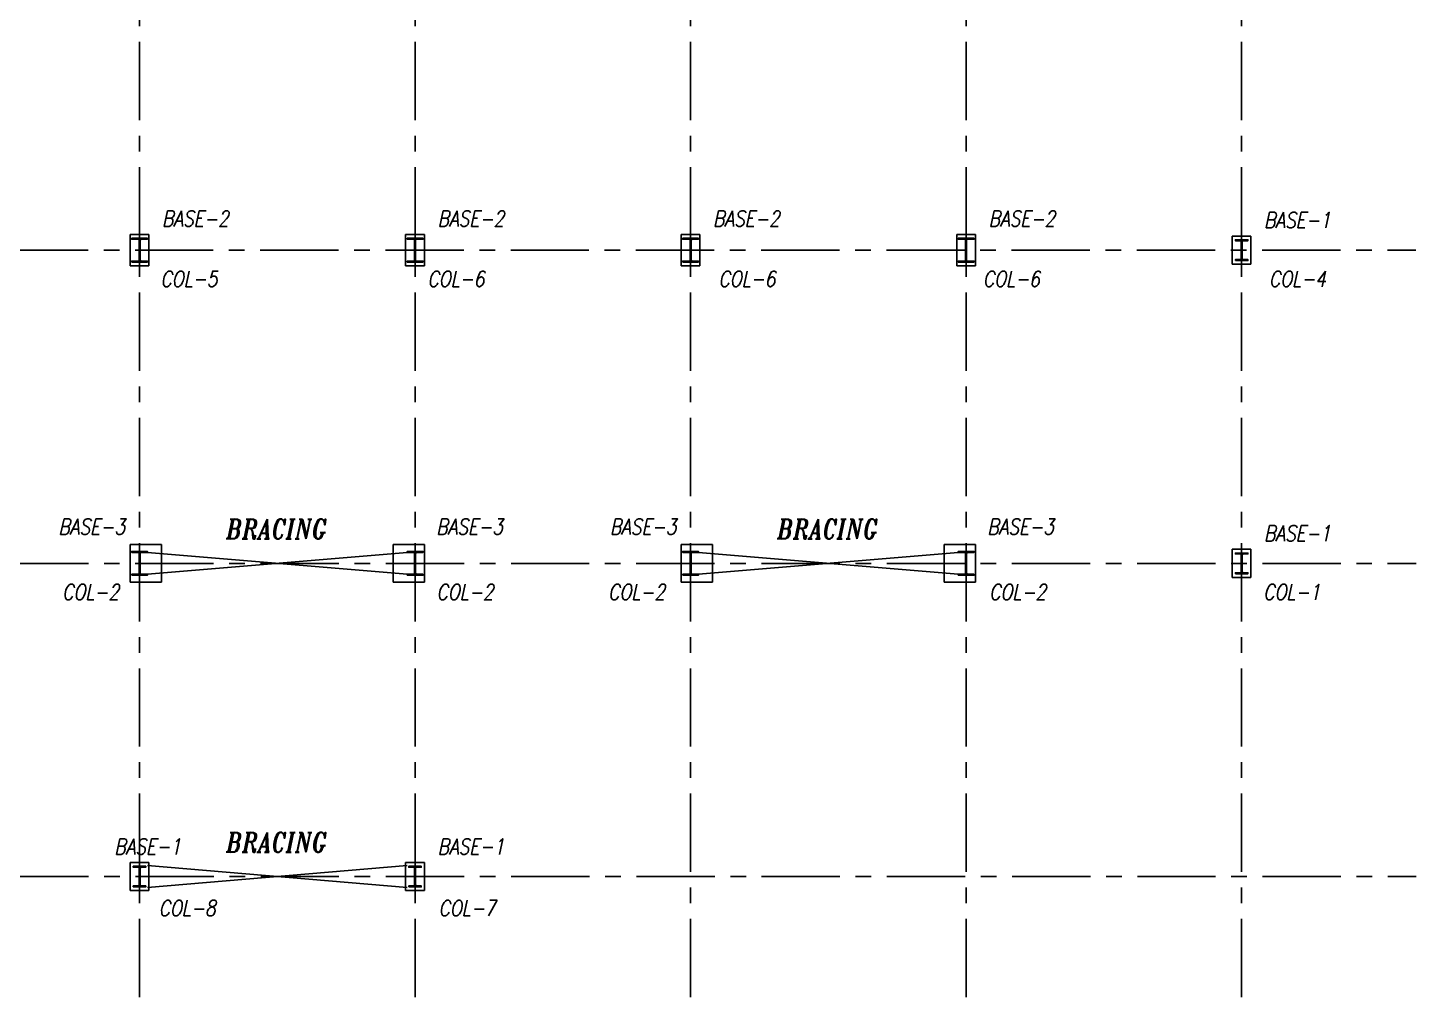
# Model space of a CAD drawing. Header units: inches. Extents: x 460503 to 460688, y 47570 to 48852.
# Drawn here: x 460522.48 to 460544.66, y 48675.66 to 48691.13 of the extents above; entities that cross this region are included whole.
import ezdxf
from ezdxf.enums import TextEntityAlignment as Align

# ---------------------------------------------------------------- set-up
doc = ezdxf.new("R2010")
doc.units = ezdxf.units.IN
doc.header["$MEASUREMENT"] = 0
doc.linetypes.add('CENTER', pattern=[2, 1.25, -0.25, 0.25, -0.25])
for name, color, linetype in [('3G', 3, 'Continuous'), ('4C', 4, 'Continuous'), ('AXE', 1, 'CENTER')]:
    doc.layers.add(name, color=color, linetype=linetype)
doc.styles.add('ITALICT', font='italict')

msp = doc.modelspace()

# ---------------------------------------------------------------- hatches: boundary and pattern name
for points in [[(460524.26141825, 48687.75720501), (460524.24994203, 48687.75720501, 0.4144144444), (460524.26141825, 48687.7457209)], [(460524.27641826, 48687.75720501), (460524.28789448, 48687.75720501, -0.4144144444), (460524.27641826, 48687.7457209)], [(460528.66141824, 48687.75720501), (460528.64994202, 48687.75720501, 0.4144144444), (460528.66141824, 48687.7457209)], [(460528.67641824, 48687.75720501), (460528.68789447, 48687.75720501, -0.4144144444), (460528.67641824, 48687.7457209)], [(460533.06141826, 48687.75720501), (460533.04994203, 48687.75720501, 0.4144144444), (460533.06141826, 48687.7457209)], [(460533.07641826, 48687.75720501), (460533.08789448, 48687.75720501, -0.4144144444), (460533.07641825, 48687.7457209)], [(460537.46141825, 48687.75720501), (460537.44994202, 48687.75720501, 0.4144144444), (460537.46141825, 48687.7457209)], [(460537.47641825, 48687.75720501), (460537.48789448, 48687.75720501, -0.4144144444), (460537.47641825, 48687.7457209)], [(460541.86141826, 48687.73220501), (460541.84994203, 48687.73220501, 0.4144144444), (460541.86141826, 48687.7207209)], [(460541.87641825, 48687.73220501), (460541.88789448, 48687.73220501, -0.4144144444), (460541.87641825, 48687.7207209)], [(460524.26141825, 48687.4071655), (460524.24994203, 48687.4071655, -0.4144144444), (460524.26141825, 48687.41864961)], [(460524.27641826, 48687.4071655), (460524.28789448, 48687.4071655, 0.4144144444), (460524.27641826, 48687.41864961)], [(460528.66141824, 48687.4071655), (460528.64994202, 48687.4071655, -0.4144144444), (460528.66141824, 48687.41864961)], [(460528.67641824, 48687.4071655), (460528.68789447, 48687.4071655, 0.4144144444), (460528.67641824, 48687.41864961)], [(460533.06141826, 48687.4071655), (460533.04994203, 48687.4071655, -0.4144144444), (460533.06141826, 48687.41864961)], [(460533.07641826, 48687.4071655), (460533.08789448, 48687.4071655, 0.4144144444), (460533.07641825, 48687.41864961)], [(460537.46141825, 48687.4071655), (460537.44994202, 48687.4071655, -0.4144144444), (460537.46141825, 48687.41864961)], [(460537.47641825, 48687.4071655), (460537.48789448, 48687.4071655, 0.4144144444), (460537.47641825, 48687.41864961)], [(460541.86141826, 48687.4321655), (460541.84994203, 48687.4321655, -0.4144144444), (460541.86141826, 48687.44364961)], [(460541.87641825, 48687.4321655), (460541.88789448, 48687.4321655, 0.4144144444), (460541.87641825, 48687.44364961)], [(460524.26141825, 48682.75720501), (460524.24994203, 48682.75720501, 0.4144144444), (460524.26141825, 48682.7457209)], [(460524.27641826, 48682.75720501), (460524.28789448, 48682.75720501, -0.4144144444), (460524.27641825, 48682.7457209)], [(460528.66141824, 48682.75720501), (460528.64994202, 48682.75720501, 0.4144144444), (460528.66141824, 48682.7457209)], [(460528.67641824, 48682.75720501), (460528.68789447, 48682.75720501, -0.4144144444), (460528.67641824, 48682.7457209)], [(460533.06141825, 48682.75720501), (460533.04994203, 48682.75720501, 0.4144144444), (460533.06141825, 48682.7457209)], [(460533.07641825, 48682.75720501), (460533.08789448, 48682.75720501, -0.4144144444), (460533.07641825, 48682.7457209)], [(460537.46141825, 48682.75720501), (460537.44994202, 48682.75720501, 0.4144144444), (460537.46141825, 48682.7457209)], [(460537.47641825, 48682.75720501), (460537.48789448, 48682.75720501, -0.4144144444), (460537.47641825, 48682.7457209)], [(460541.86141826, 48682.73220501), (460541.84994203, 48682.73220501, 0.4144144444), (460541.86141826, 48682.7207209)], [(460541.87641825, 48682.73220501), (460541.88789448, 48682.73220501, -0.4144144444), (460541.87641825, 48682.7207209)], [(460524.26141825, 48682.4071655), (460524.24994203, 48682.4071655, -0.4144144444), (460524.26141825, 48682.41864961)], [(460524.27641826, 48682.4071655), (460524.28789448, 48682.4071655, 0.4144144444), (460524.27641825, 48682.41864961)], [(460528.66141824, 48682.4071655), (460528.64994202, 48682.4071655, -0.4144144444), (460528.66141824, 48682.41864961)], [(460528.67641824, 48682.4071655), (460528.68789447, 48682.4071655, 0.4144144444), (460528.67641824, 48682.41864961)], [(460533.06141825, 48682.4071655), (460533.04994203, 48682.4071655, -0.4144144444), (460533.06141825, 48682.41864961)], [(460533.07641825, 48682.4071655), (460533.08789448, 48682.4071655, 0.4144144444), (460533.07641825, 48682.41864961)], [(460537.46141825, 48682.4071655), (460537.44994202, 48682.4071655, -0.4144144444), (460537.46141825, 48682.41864961)], [(460537.47641825, 48682.4071655), (460537.48789448, 48682.4071655, 0.4144144444), (460537.47641825, 48682.41864961)], [(460541.86141826, 48682.4321655), (460541.84994203, 48682.4321655, -0.4144144444), (460541.86141826, 48682.44364961)], [(460541.87641825, 48682.4321655), (460541.88789448, 48682.4321655, 0.4144144444), (460541.87641825, 48682.44364961)], [(460524.26141825, 48677.73220486), (460524.24994203, 48677.73220486, 0.4144144444), (460524.26141825, 48677.72072076)], [(460524.27641825, 48677.73220486), (460524.28789448, 48677.73220486, -0.4144144444), (460524.27641825, 48677.72072076)], [(460528.66141824, 48677.73220486), (460528.64994202, 48677.73220486, 0.4144144444), (460528.66141824, 48677.72072076)], [(460528.67641824, 48677.73220486), (460528.68789447, 48677.73220486, -0.4144144444), (460528.67641824, 48677.72072076)], [(460524.26141825, 48677.43216536), (460524.24994203, 48677.43216536, -0.4144144444), (460524.26141825, 48677.44364946)], [(460524.27641825, 48677.43216536), (460524.28789448, 48677.43216536, 0.4144144444), (460524.27641825, 48677.44364946)], [(460528.66141824, 48677.43216536), (460528.64994202, 48677.43216536, -0.4144144444), (460528.66141824, 48677.44364946)], [(460528.67641824, 48677.43216536), (460528.68789447, 48677.43216536, 0.4144144444), (460528.67641824, 48677.44364946)]]:
    msp.add_hatch(color=1).paths.add_polyline_path(points)

# ---------------------------------------------------------------- linework, layer by layer
at = {"layer": '3G'}
for p, q in [((460524.11891825, 48687.83220501), (460524.11891825, 48687.33220501)), ((460524.11891825, 48687.83220501), (460524.41891826, 48687.83220501)), ((460524.41891826, 48687.83220501), (460524.41891826, 48687.33220501)), ((460528.51891824, 48687.83220501), (460528.51891824, 48687.33220501)), ((460528.51891824, 48687.83220501), (460528.81891824, 48687.83220501)), ((460528.81891824, 48687.83220501), (460528.81891824, 48687.33220501)), ((460532.91891826, 48687.83220501), (460532.91891826, 48687.33220501)), ((460532.91891826, 48687.83220501), (460533.21891826, 48687.83220501)), ((460533.21891826, 48687.83220501), (460533.21891826, 48687.33220501)), ((460537.31891825, 48687.83220501), (460537.31891825, 48687.33220501)), ((460537.31891825, 48687.83220501), (460537.61891825, 48687.83220501)), ((460537.61891825, 48687.83220501), (460537.61891825, 48687.33220501)), ((460541.71891825, 48687.80720501), (460541.71891825, 48687.35720501)), ((460541.71891825, 48687.80720501), (460542.01891825, 48687.80720501)), ((460542.01891825, 48687.80720501), (460542.01891825, 48687.35720501)), ((460524.11891825, 48687.33220501), (460524.41891826, 48687.33220501)), ((460528.51891824, 48687.33220501), (460528.81891824, 48687.33220501)), ((460532.91891826, 48687.33220501), (460533.21891826, 48687.33220501)), ((460537.31891825, 48687.33220501), (460537.61891825, 48687.33220501)), ((460541.71891825, 48687.35720501), (460542.01891825, 48687.35720501)), ((460524.11891825, 48682.88220501), (460524.11891825, 48682.28220501)), ((460524.11891825, 48682.88220501), (460524.61891825, 48682.88220501)), ((460524.61891825, 48682.88220501), (460524.61891825, 48682.28220501)), ((460528.31891824, 48682.88220501), (460528.31891824, 48682.28220501)), ((460528.31891824, 48682.88220501), (460528.81891824, 48682.88220501)), ((460528.81891824, 48682.88220501), (460528.81891824, 48682.28220501)), ((460532.91891826, 48682.88220501), (460532.91891826, 48682.28220501)), ((460532.91891826, 48682.88220501), (460533.41891826, 48682.88220501)), ((460533.41891826, 48682.88220501), (460533.41891826, 48682.28220501)), ((460537.11891825, 48682.88220501), (460537.11891825, 48682.28220501)), ((460537.11891825, 48682.88220501), (460537.61891825, 48682.88220501)), ((460537.61891825, 48682.88220501), (460537.61891825, 48682.28220501)), ((460524.39391825, 48682.75720501), (460528.54391824, 48682.40720501)), ((460528.54391824, 48682.75720501), (460524.39391825, 48682.40720501)), ((460533.19391826, 48682.75720501), (460537.34391825, 48682.40720501)), ((460537.34391825, 48682.75720501), (460533.19391826, 48682.40720501)), ((460541.71891825, 48682.80720501), (460541.71891825, 48682.35720501)), ((460541.71891825, 48682.80720501), (460542.01891825, 48682.80720501)), ((460542.01891825, 48682.80720501), (460542.01891825, 48682.35720501)), ((460524.11891825, 48682.28220501), (460524.61891825, 48682.28220501)), ((460528.31891824, 48682.28220501), (460528.81891824, 48682.28220501)), ((460532.91891826, 48682.28220501), (460533.41891826, 48682.28220501)), ((460537.11891825, 48682.28220501), (460537.61891825, 48682.28220501)), ((460541.71891825, 48682.35720501), (460542.01891825, 48682.35720501)), ((460524.11891825, 48677.80720486), (460524.11891825, 48677.35720486)), ((460524.11891825, 48677.80720486), (460524.41891825, 48677.80720486)), ((460524.39391825, 48677.75720486), (460528.54391824, 48677.40720486)), ((460528.54391824, 48677.75720486), (460524.39391825, 48677.40720486)), ((460524.41891825, 48677.80720486), (460524.41891825, 48677.35720486)), ((460528.51891824, 48677.80720486), (460528.51891824, 48677.35720486)), ((460528.51891824, 48677.80720486), (460528.81891824, 48677.80720486)), ((460528.81891824, 48677.80720486), (460528.81891824, 48677.35720486)), ((460524.11891825, 48677.35720486), (460524.41891825, 48677.35720486)), ((460528.51891824, 48677.35720486), (460528.81891824, 48677.35720486))]:
    msp.add_line(p, q, dxfattribs=at)
for points in [[(460524.14391825, 48687.39220501), (460524.14391825, 48687.40720501), (460524.26141825, 48687.40720501), (460524.26141825, 48687.75720501), (460524.14391825, 48687.75720501), (460524.14391825, 48687.77220501), (460524.39391826, 48687.77220501), (460524.39391826, 48687.75720501), (460524.27641826, 48687.75720501), (460524.27641826, 48687.40720501), (460524.39391826, 48687.40720501), (460524.39391826, 48687.39220501)], [(460528.54391824, 48687.39220501), (460528.54391824, 48687.40720501), (460528.66141824, 48687.40720501), (460528.66141824, 48687.75720501), (460528.54391824, 48687.75720501), (460528.54391824, 48687.77220501), (460528.79391824, 48687.77220501), (460528.79391824, 48687.75720501), (460528.67641824, 48687.75720501), (460528.67641824, 48687.40720501), (460528.79391824, 48687.40720501), (460528.79391824, 48687.39220501)], [(460532.94391825, 48687.39220501), (460532.94391825, 48687.40720501), (460533.06141826, 48687.40720501), (460533.06141826, 48687.75720501), (460532.94391825, 48687.75720501), (460532.94391825, 48687.77220501), (460533.19391826, 48687.77220501), (460533.19391826, 48687.75720501), (460533.07641826, 48687.75720501), (460533.07641826, 48687.40720501), (460533.19391826, 48687.40720501), (460533.19391826, 48687.39220501)], [(460537.34391825, 48687.39220501), (460537.34391825, 48687.40720501), (460537.46141825, 48687.40720501), (460537.46141825, 48687.75720501), (460537.34391825, 48687.75720501), (460537.34391825, 48687.77220501), (460537.59391825, 48687.77220501), (460537.59391825, 48687.75720501), (460537.47641825, 48687.75720501), (460537.47641825, 48687.40720501), (460537.59391825, 48687.40720501), (460537.59391825, 48687.39220501)], [(460541.76891825, 48687.41720501), (460541.76891825, 48687.43220501), (460541.86141826, 48687.43220501), (460541.86141826, 48687.73220501), (460541.76891825, 48687.73220501), (460541.76891825, 48687.74720501), (460541.96891825, 48687.74720501), (460541.96891825, 48687.73220501), (460541.87641825, 48687.73220501), (460541.87641825, 48687.43220501), (460541.96891825, 48687.43220501), (460541.96891825, 48687.41720501)], [(460524.14391825, 48682.39220501), (460524.14391825, 48682.40720501), (460524.26141825, 48682.40720501), (460524.26141825, 48682.75720501), (460524.14391825, 48682.75720501), (460524.14391825, 48682.77220501), (460524.39391825, 48682.77220501), (460524.39391825, 48682.75720501), (460524.27641826, 48682.75720501), (460524.27641826, 48682.40720501), (460524.39391825, 48682.40720501), (460524.39391825, 48682.39220501)], [(460528.54391824, 48682.39220501), (460528.54391824, 48682.40720501), (460528.66141824, 48682.40720501), (460528.66141824, 48682.75720501), (460528.54391824, 48682.75720501), (460528.54391824, 48682.77220501), (460528.79391824, 48682.77220501), (460528.79391824, 48682.75720501), (460528.67641824, 48682.75720501), (460528.67641824, 48682.40720501), (460528.79391824, 48682.40720501), (460528.79391824, 48682.39220501)], [(460532.94391825, 48682.39220501), (460532.94391825, 48682.40720501), (460533.06141825, 48682.40720501), (460533.06141825, 48682.75720501), (460532.94391825, 48682.75720501), (460532.94391825, 48682.77220501), (460533.19391825, 48682.77220501), (460533.19391825, 48682.75720501), (460533.07641825, 48682.75720501), (460533.07641825, 48682.40720501), (460533.19391825, 48682.40720501), (460533.19391825, 48682.39220501)], [(460537.34391825, 48682.39220501), (460537.34391825, 48682.40720501), (460537.46141825, 48682.40720501), (460537.46141825, 48682.75720501), (460537.34391825, 48682.75720501), (460537.34391825, 48682.77220501), (460537.59391825, 48682.77220501), (460537.59391825, 48682.75720501), (460537.47641825, 48682.75720501), (460537.47641825, 48682.40720501), (460537.59391825, 48682.40720501), (460537.59391825, 48682.39220501)], [(460541.76891825, 48682.41720501), (460541.76891825, 48682.43220501), (460541.86141826, 48682.43220501), (460541.86141826, 48682.73220501), (460541.76891825, 48682.73220501), (460541.76891825, 48682.74720501), (460541.96891825, 48682.74720501), (460541.96891825, 48682.73220501), (460541.87641825, 48682.73220501), (460541.87641825, 48682.43220501), (460541.96891825, 48682.43220501), (460541.96891825, 48682.41720501)], [(460524.16891825, 48677.41720486), (460524.16891825, 48677.43220486), (460524.26141825, 48677.43220486), (460524.26141825, 48677.73220486), (460524.16891825, 48677.73220486), (460524.16891825, 48677.74720486), (460524.36891825, 48677.74720486), (460524.36891825, 48677.73220486), (460524.27641825, 48677.73220486), (460524.27641825, 48677.43220486), (460524.36891825, 48677.43220486), (460524.36891825, 48677.41720486)], [(460528.56891824, 48677.41720486), (460528.56891824, 48677.43220486), (460528.66141824, 48677.43220486), (460528.66141824, 48677.73220486), (460528.56891824, 48677.73220486), (460528.56891824, 48677.74720486), (460528.76891824, 48677.74720486), (460528.76891824, 48677.73220486), (460528.67641824, 48677.73220486), (460528.67641824, 48677.43220486), (460528.76891824, 48677.43220486), (460528.76891824, 48677.41720486)]]:
    msp.add_lwpolyline(points, close=True, dxfattribs=at)
for centre, start, end in [((460524.26141825, 48687.75719714), 180.157926883, 270.157926883), ((460524.27641826, 48687.75719714), 269.842073117, 359.842073117), ((460524.27641826, 48687.75719714), 269.842073117, 359.842073117), ((460528.66141824, 48687.75719714), 180.157926883, 270.157926883), ((460528.67641824, 48687.75719714), 269.842073117, 359.842073117), ((460528.67641824, 48687.75719714), 269.842073117, 359.842073117), ((460533.06141826, 48687.75719714), 180.157926883, 270.157926883), ((460533.07641825, 48687.75719714), 269.842073117, 359.842073117), ((460533.07641825, 48687.75719714), 269.842073117, 359.842073117), ((460537.46141825, 48687.75719714), 180.157926883, 270.157926883), ((460537.47641825, 48687.75719714), 269.842073117, 359.842073117), ((460537.47641825, 48687.75719714), 269.842073117, 359.842073117), ((460541.86141826, 48687.73219714), 180.157926883, 270.157926883), ((460541.87641825, 48687.73219714), 269.842073117, 359.842073117), ((460541.87641825, 48687.73219714), 269.842073117, 359.842073117), ((460524.26141825, 48687.40717337), 89.842073117, 179.842073117), ((460524.26141825, 48687.40717337), 89.842073117, 179.842073117), ((460524.27641826, 48687.40717337), 0.157926883, 90.157926883), ((460524.27641826, 48687.40717337), 0.157926883, 90.157926883), ((460524.27641826, 48687.40717337), 0.157926883, 90.157926883), ((460528.66141824, 48687.40717337), 89.842073117, 179.842073117), ((460528.66141824, 48687.40717337), 89.842073117, 179.842073117), ((460528.67641824, 48687.40717337), 0.157926883, 90.157926883), ((460528.67641824, 48687.40717337), 0.157926883, 90.157926883), ((460528.67641824, 48687.40717337), 0.157926883, 90.157926883), ((460533.06141826, 48687.40717337), 89.842073117, 179.842073117), ((460533.06141826, 48687.40717337), 89.842073117, 179.842073117), ((460533.07641825, 48687.40717337), 0.157926883, 90.157926883), ((460533.07641825, 48687.40717337), 0.157926883, 90.157926883), ((460533.07641825, 48687.40717337), 0.157926883, 90.157926883), ((460537.46141825, 48687.40717337), 89.842073117, 179.842073117), ((460537.46141825, 48687.40717337), 89.842073117, 179.842073117), ((460537.47641825, 48687.40717337), 0.157926883, 90.157926883), ((460537.47641825, 48687.40717337), 0.157926883, 90.157926883), ((460537.47641825, 48687.40717337), 0.157926883, 90.157926883), ((460541.86141826, 48687.43217337), 89.842073117, 179.842073117), ((460541.86141826, 48687.43217337), 89.842073117, 179.842073117), ((460541.87641825, 48687.43217337), 0.157926883, 90.157926883), ((460541.87641825, 48687.43217337), 0.157926883, 90.157926883), ((460541.87641825, 48687.43217337), 0.157926883, 90.157926883), ((460524.26141825, 48682.75719714), 180.157926883, 270.157926883), ((460524.27641825, 48682.75719714), 269.842073117, 359.842073117), ((460524.27641825, 48682.75719714), 269.842073117, 359.842073117), ((460528.66141824, 48682.75719714), 180.157926883, 270.157926883), ((460528.67641824, 48682.75719714), 269.842073117, 359.842073117), ((460528.67641824, 48682.75719714), 269.842073117, 359.842073117), ((460533.06141825, 48682.75719714), 180.157926883, 270.157926883), ((460533.07641825, 48682.75719714), 269.842073117, 359.842073117), ((460533.07641825, 48682.75719714), 269.842073117, 359.842073117), ((460537.46141825, 48682.75719714), 180.157926883, 270.157926883), ((460537.47641825, 48682.75719714), 269.842073117, 359.842073117), ((460537.47641825, 48682.75719714), 269.842073117, 359.842073117), ((460541.86141826, 48682.73219714), 180.157926883, 270.157926883), ((460541.87641825, 48682.73219714), 269.842073117, 359.842073117), ((460541.87641825, 48682.73219714), 269.842073117, 359.842073117), ((460524.26141825, 48682.40717337), 89.842073117, 179.842073117), ((460524.26141825, 48682.40717337), 89.842073117, 179.842073117), ((460524.27641825, 48682.40717337), 0.157926883, 90.157926883), ((460524.27641825, 48682.40717337), 0.157926883, 90.157926883), ((460524.27641825, 48682.40717337), 0.157926883, 90.157926883), ((460528.66141824, 48682.40717337), 89.842073117, 179.842073117), ((460528.66141824, 48682.40717337), 89.842073117, 179.842073117), ((460528.67641824, 48682.40717337), 0.157926883, 90.157926883), ((460528.67641824, 48682.40717337), 0.157926883, 90.157926883), ((460528.67641824, 48682.40717337), 0.157926883, 90.157926883), ((460533.06141825, 48682.40717337), 89.842073117, 179.842073117), ((460533.06141825, 48682.40717337), 89.842073117, 179.842073117), ((460533.07641825, 48682.40717337), 0.157926883, 90.157926883), ((460533.07641825, 48682.40717337), 0.157926883, 90.157926883), ((460533.07641825, 48682.40717337), 0.157926883, 90.157926883), ((460537.46141825, 48682.40717337), 89.842073117, 179.842073117), ((460537.46141825, 48682.40717337), 89.842073117, 179.842073117), ((460537.47641825, 48682.40717337), 0.157926883, 90.157926883), ((460537.47641825, 48682.40717337), 0.157926883, 90.157926883), ((460537.47641825, 48682.40717337), 0.157926883, 90.157926883), ((460541.86141826, 48682.43217337), 89.842073117, 179.842073117), ((460541.86141826, 48682.43217337), 89.842073117, 179.842073117), ((460541.87641825, 48682.43217337), 0.157926883, 90.157926883), ((460541.87641825, 48682.43217337), 0.157926883, 90.157926883), ((460541.87641825, 48682.43217337), 0.157926883, 90.157926883), ((460524.26141825, 48677.73219699), 180.157926883, 270.157926883), ((460524.27641825, 48677.73219699), 269.842073117, 359.842073117), ((460524.27641825, 48677.73219699), 269.842073117, 359.842073117), ((460528.66141824, 48677.73219699), 180.157926883, 270.157926883), ((460528.67641824, 48677.73219699), 269.842073117, 359.842073117), ((460528.67641824, 48677.73219699), 269.842073117, 359.842073117), ((460524.26141825, 48677.43217323), 89.842073117, 179.842073117), ((460524.26141825, 48677.43217323), 89.842073117, 179.842073117), ((460524.27641825, 48677.43217323), 0.157926883, 90.157926883), ((460524.27641825, 48677.43217323), 0.157926883, 90.157926883), ((460524.27641825, 48677.43217323), 0.157926883, 90.157926883), ((460528.66141824, 48677.43217323), 89.842073117, 179.842073117), ((460528.66141824, 48677.43217323), 89.842073117, 179.842073117), ((460528.67641824, 48677.43217323), 0.157926883, 90.157926883), ((460528.67641824, 48677.43217323), 0.157926883, 90.157926883), ((460528.67641824, 48677.43217323), 0.157926883, 90.157926883)]:
    msp.add_arc(centre, 0.01147623, start, end, dxfattribs=at)
at = {"layer": 'AXE'}
for p, q in [((460524.26891825, 48675.65641635), (460524.26891825, 48701.1519239)), ((460528.66891824, 48675.6561143), (460528.66891824, 48701.15162186)), ((460533.06891825, 48675.65641635), (460533.06891825, 48701.1519239)), ((460537.46891825, 48675.65641635), (460537.46891825, 48701.1519239)), ((460541.86891825, 48675.65641635), (460541.86891825, 48701.1519239)), ((460514.19639258, 48687.58220501), (460544.6499191, 48687.58220501)), ((460514.20137225, 48682.58220501), (460544.65489877, 48682.58220501)), ((460514.20428862, 48677.58220486), (460544.65781514, 48677.58220486))]:
    msp.add_line(p, q, dxfattribs=at)

# ---------------------------------------------------------------- texts
at = {"layer": '4C', "style": 'ITALICT', "width": 0.8}
for s, height, p in [('BASE-2', 0.25, (460525.16069909, 48688.08675608)), ('BASE-2', 0.25, (460529.56069908, 48688.08675608)), ('BASE-2', 0.25, (460533.96069909, 48688.08675608)), ('BASE-2', 0.25, (460538.36069909, 48688.08675608)), ('BASE-1', 0.25, (460542.76069909, 48688.06175608)), ('COL-5', 0.25, (460525.05749828, 48687.12430795)), ('COL-6', 0.25, (460529.32165851, 48687.12430795)), ('COL-6', 0.25, (460533.96919223, 48687.12430795)), ('COL-6', 0.25, (460538.19193355, 48687.12430795)), ('COL-4', 0.25, (460542.76069909, 48687.12430795)), ('BASE-3', 0.25, (460523.50636239, 48683.16730345)), ('BASE-3', 0.25, (460529.54035238, 48683.16730345)), ('BASE-3', 0.25, (460532.31130872, 48683.16730345)), ('BASE-3', 0.25, (460538.34035239, 48683.16730345)), ('BRACING', 0.3125, (460526.45491702, 48683.1295634)), ('BRACING', 0.3125, (460535.25491703, 48683.1295634)), ('BASE-1', 0.25, (460542.76069909, 48683.06175608)), ('COL-2', 0.25, (460523.48805187, 48682.12430795)), ('COL-2', 0.25, (460529.46695522, 48682.12430795)), ('COL-2', 0.25, (460532.2072307, 48682.12430795)), ('COL-2', 0.25, (460538.29282918, 48682.12430795)), ('COL-1', 0.25, (460542.66998022, 48682.12430795)), ('BRACING', 0.3125, (460526.45491702, 48678.12956325)), ('BASE-1', 0.25, (460524.39741248, 48678.06175593)), ('BASE-1', 0.25, (460529.56069908, 48678.06175593)), ('COL-8', 0.25, (460525.0298296, 48677.07808611)), ('COL-7', 0.25, (460529.49942765, 48677.07808611))]:
    msp.add_text(s, height=height, dxfattribs=at).set_placement(p, align=Align.MIDDLE)

doc.saveas('drawing.dxf')
